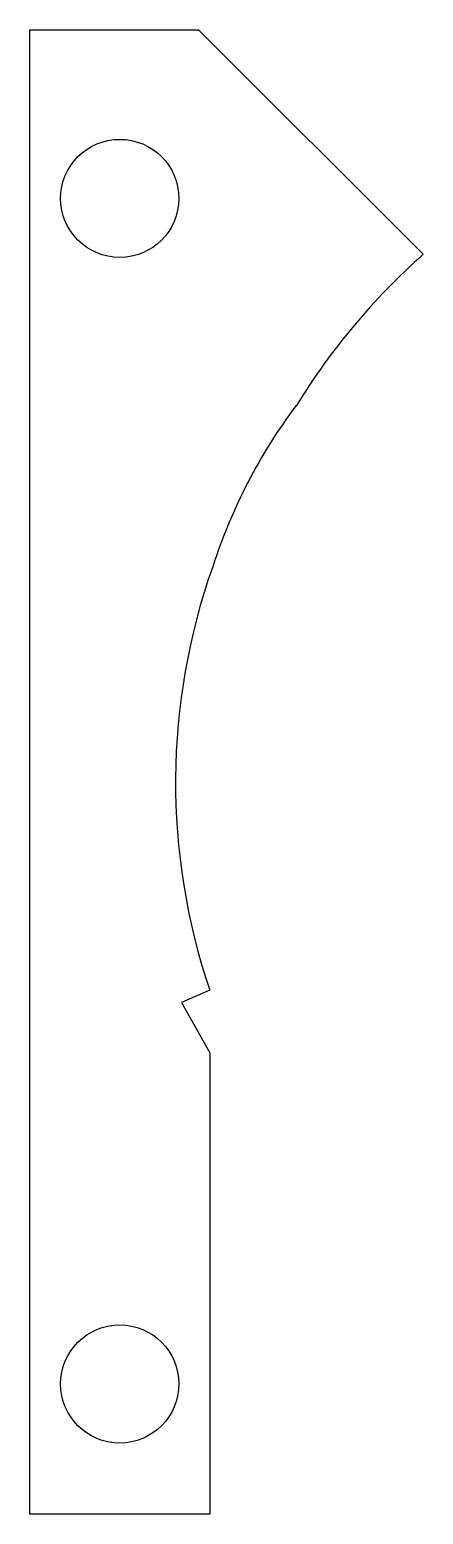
# Model space of a CAD drawing. Header units: millimetres. Extents: x -710 to -676, y -216 to -84.
import ezdxf

# ---------------------------------------------------------------- set-up
doc = ezdxf.new("R2010")
doc.units = ezdxf.units.MM

msp = doc.modelspace()

# ---------------------------------------------------------------- linework, layer by layer
at = {"color": 7, "linetype": 'Continuous', "lineweight": 25}
for p, q in [((-710.5, -216.4), (-710.5, -84.4)), ((-710.5, -84.4), (-695.5, -84.4)), ((-675.53, -104.37), (-695.5, -84.4)), ((-686.81, -117.78), (-686.8, -117.8)), ((-694.5, -169.8), (-697, -170.9)), ((-697, -170.9), (-694.5, -175.37)), ((-694.5, -175.37), (-694.5, -216.4)), ((-694.5, -216.4), (-710.5, -216.4))]:
    msp.add_line(p, q, dxfattribs=at)
for centre in [(-702.5, -99.4), (-702.5, -204.81)]:
    msp.add_circle(centre, 5.25, dxfattribs=at)
for centre, radius, start, end in [((-635.5, -149.4), 60.25, 131.6359, 148.3699), ((-647.68, -147.09), 48.89, 143.1632, 162.2104), ((-639.98, -151.36), 57.56, 160.5076, 198.6899)]:
    msp.add_arc(centre, radius, start, end, dxfattribs=at)

doc.saveas('drawing.dxf')
